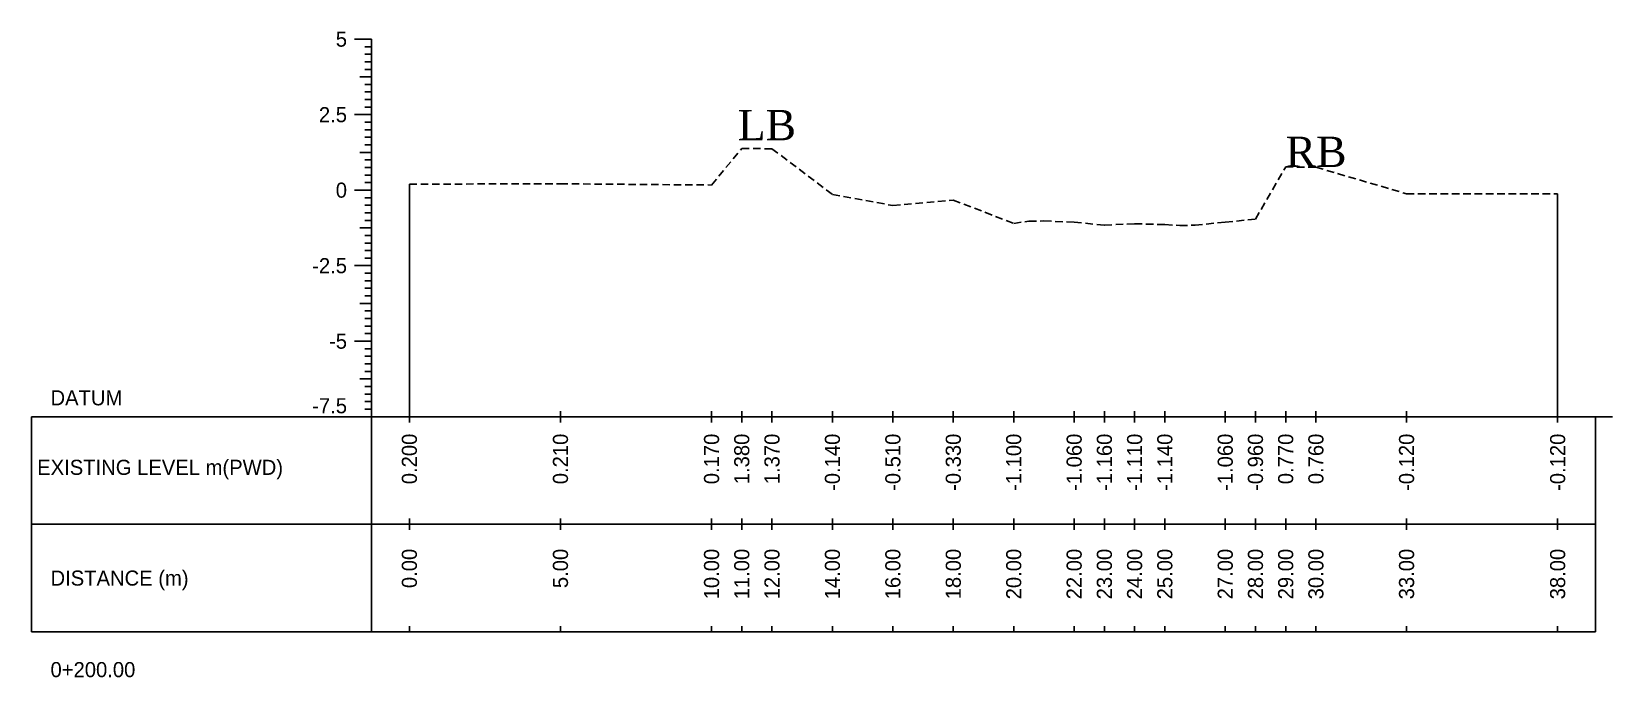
# Model space of a CAD drawing. Header units: inches. Extents: x -603 to 646, y -2572 to -1030.
# Drawn here: x 341.7 to 394, y -1338.4 to -1317.1 of the extents above; entities that cross this region are included whole.
import ezdxf
from ezdxf.enums import TextEntityAlignment as Align

# ---------------------------------------------------------------- set-up
doc = ezdxf.new("R2010")
doc.units = ezdxf.units.IN
doc.header["$MEASUREMENT"] = 0
doc.linetypes.add('HIDDEN', pattern=[0.375, 0.25, -0.125])
doc.layers.add('CS_Drawing', color=7, linetype='Continuous')
doc.layers.add('GL', color=3, linetype='HIDDEN')
doc.styles.add('romans', font='romans.shx')

msp = doc.modelspace()

# ---------------------------------------------------------------- linework, layer by layer
at = {"layer": 'CS_Drawing'}
for p, q in [((352.954, -1317.311), (352.391, -1317.311)), ((352.954, -1317.311), (352.56, -1317.311)), ((352.954, -1317.311), (352.729, -1317.311)), ((352.954, -1317.561), (352.729, -1317.561)), ((352.954, -1329.811), (352.954, -1317.311)), ((352.954, -1317.811), (352.729, -1317.811)), ((352.954, -1318.061), (352.729, -1318.061)), ((352.954, -1318.561), (352.56, -1318.561)), ((352.954, -1318.311), (352.729, -1318.311)), ((352.954, -1318.561), (352.729, -1318.561)), ((352.954, -1318.811), (352.729, -1318.811)), ((352.954, -1319.061), (352.729, -1319.061)), ((352.954, -1319.311), (352.729, -1319.311)), ((352.954, -1319.811), (352.391, -1319.811)), ((352.954, -1319.811), (352.56, -1319.811)), ((352.954, -1319.561), (352.729, -1319.561)), ((352.954, -1319.811), (352.729, -1319.811)), ((352.954, -1320.061), (352.729, -1320.061)), ((352.954, -1320.311), (352.729, -1320.311)), ((352.954, -1320.561), (352.729, -1320.561)), ((352.954, -1320.811), (352.729, -1320.811)), ((352.954, -1321.061), (352.56, -1321.061)), ((352.954, -1321.061), (352.729, -1321.061)), ((352.954, -1321.311), (352.729, -1321.311)), ((352.954, -1321.561), (352.729, -1321.561)), ((352.954, -1321.811), (352.729, -1321.811)), ((352.954, -1322.311), (352.391, -1322.311)), ((352.954, -1322.311), (352.56, -1322.311)), ((352.954, -1322.061), (352.729, -1322.061)), ((352.954, -1322.311), (352.729, -1322.311)), ((354.204, -1329.811), (354.204, -1322.111)), ((392.204, -1329.811), (392.204, -1322.431)), ((352.954, -1322.561), (352.729, -1322.561)), ((352.954, -1322.811), (352.729, -1322.811)), ((352.954, -1323.061), (352.729, -1323.061)), ((352.954, -1323.311), (352.729, -1323.311)), ((352.954, -1323.561), (352.56, -1323.561)), ((352.954, -1323.561), (352.729, -1323.561)), ((352.954, -1323.811), (352.729, -1323.811)), ((352.954, -1324.061), (352.729, -1324.061)), ((352.954, -1324.311), (352.729, -1324.311)), ((352.954, -1324.811), (352.391, -1324.811)), ((352.954, -1324.811), (352.56, -1324.811)), ((352.954, -1324.561), (352.729, -1324.561)), ((352.954, -1324.811), (352.729, -1324.811)), ((352.954, -1325.061), (352.729, -1325.061)), ((352.954, -1325.311), (352.729, -1325.311)), ((352.954, -1325.561), (352.729, -1325.561)), ((352.954, -1326.061), (352.56, -1326.061)), ((352.954, -1325.811), (352.729, -1325.811)), ((352.954, -1326.061), (352.729, -1326.061)), ((352.954, -1326.311), (352.729, -1326.311)), ((352.954, -1326.561), (352.729, -1326.561)), ((352.954, -1326.811), (352.729, -1326.811)), ((352.954, -1327.061), (352.729, -1327.061)), ((352.954, -1327.311), (352.391, -1327.311)), ((352.954, -1327.311), (352.56, -1327.311)), ((352.954, -1327.311), (352.729, -1327.311)), ((352.954, -1327.561), (352.729, -1327.561)), ((352.954, -1327.811), (352.729, -1327.811)), ((352.954, -1328.061), (352.729, -1328.061)), ((352.954, -1328.561), (352.56, -1328.561)), ((352.954, -1328.311), (352.729, -1328.311)), ((352.954, -1328.561), (352.729, -1328.561)), ((352.954, -1328.811), (352.729, -1328.811)), ((352.954, -1329.061), (352.729, -1329.061)), ((352.954, -1329.311), (352.729, -1329.311)), ((352.954, -1329.561), (352.729, -1329.561)), ((354.204, -1329.999), (354.204, -1329.624)), ((359.204, -1329.999), (359.204, -1329.624)), ((364.204, -1329.999), (364.204, -1329.624)), ((365.204, -1329.999), (365.204, -1329.624)), ((366.204, -1329.999), (366.204, -1329.624)), ((368.204, -1329.999), (368.204, -1329.624)), ((370.204, -1329.999), (370.204, -1329.624)), ((372.204, -1329.999), (372.204, -1329.624)), ((374.204, -1329.999), (374.204, -1329.624)), ((376.204, -1329.999), (376.204, -1329.624)), ((377.204, -1329.999), (377.204, -1329.624)), ((378.204, -1329.999), (378.204, -1329.624)), ((379.204, -1329.999), (379.204, -1329.624)), ((381.204, -1329.999), (381.204, -1329.624)), ((382.204, -1329.999), (382.204, -1329.624)), ((383.204, -1329.999), (383.204, -1329.624)), ((384.204, -1329.999), (384.204, -1329.624)), ((387.204, -1329.999), (387.204, -1329.624)), ((392.204, -1329.999), (392.204, -1329.624)), ((341.704, -1329.811), (352.954, -1329.811)), ((341.704, -1329.811), (341.704, -1336.936)), ((352.954, -1329.811), (352.391, -1329.811)), ((352.954, -1329.811), (352.56, -1329.811)), ((352.954, -1329.811), (352.729, -1329.811)), ((352.954, -1329.811), (393.454, -1329.811)), ((352.954, -1329.811), (352.954, -1336.936)), ((393.454, -1329.811), (394.016, -1329.811)), ((393.454, -1329.811), (393.847, -1329.811)), ((393.454, -1329.811), (393.679, -1329.811)), ((393.454, -1329.811), (393.454, -1336.936)), ((341.704, -1333.374), (352.954, -1333.374)), ((352.954, -1333.374), (393.454, -1333.374)), ((352.954, -1333.374), (393.454, -1333.374)), ((354.204, -1333.561), (354.204, -1333.186)), ((359.204, -1333.561), (359.204, -1333.186)), ((364.204, -1333.561), (364.204, -1333.186)), ((365.204, -1333.561), (365.204, -1333.186)), ((366.204, -1333.561), (366.204, -1333.186)), ((368.204, -1333.561), (368.204, -1333.186)), ((370.204, -1333.561), (370.204, -1333.186)), ((372.204, -1333.561), (372.204, -1333.186)), ((374.204, -1333.561), (374.204, -1333.186)), ((376.204, -1333.561), (376.204, -1333.186)), ((377.204, -1333.561), (377.204, -1333.186)), ((378.204, -1333.561), (378.204, -1333.186)), ((379.204, -1333.561), (379.204, -1333.186)), ((381.204, -1333.561), (381.204, -1333.186)), ((382.204, -1333.561), (382.204, -1333.186)), ((383.204, -1333.561), (383.204, -1333.186)), ((384.204, -1333.561), (384.204, -1333.186)), ((387.204, -1333.561), (387.204, -1333.186)), ((392.204, -1333.561), (392.204, -1333.186)), ((341.704, -1336.936), (352.954, -1336.936)), ((352.954, -1336.936), (393.454, -1336.936)), ((354.204, -1336.936), (354.204, -1336.749)), ((359.204, -1336.936), (359.204, -1336.749)), ((364.204, -1336.936), (364.204, -1336.749)), ((365.204, -1336.936), (365.204, -1336.749)), ((366.204, -1336.936), (366.204, -1336.749)), ((368.204, -1336.936), (368.204, -1336.749)), ((370.204, -1336.936), (370.204, -1336.749)), ((372.204, -1336.936), (372.204, -1336.749)), ((374.204, -1336.936), (374.204, -1336.749)), ((376.204, -1336.936), (376.204, -1336.749)), ((377.204, -1336.936), (377.204, -1336.749)), ((378.204, -1336.936), (378.204, -1336.749)), ((379.204, -1336.936), (379.204, -1336.749)), ((381.204, -1336.936), (381.204, -1336.749)), ((382.204, -1336.936), (382.204, -1336.749)), ((383.204, -1336.936), (383.204, -1336.749)), ((384.204, -1336.936), (384.204, -1336.749)), ((387.204, -1336.936), (387.204, -1336.749)), ((392.204, -1336.936), (392.204, -1336.749))]:
    msp.add_line(p, q, dxfattribs=at)
at = {"layer": 'GL'}
msp.add_lwpolyline([(354.204, -1322.111), (359.204, -1322.101), (364.204, -1322.141), (365.204, -1320.931), (366.204, -1320.941), (368.204, -1322.451), (370.204, -1322.821), (372.204, -1322.641), (374.204, -1323.411), (374.704, -1323.341), (375.204, -1323.331), (376.204, -1323.371), (377.204, -1323.471), (378.204, -1323.421), (379.204, -1323.451), (379.704, -1323.481), (380.204, -1323.471), (381.204, -1323.371), (382.204, -1323.271), (383.204, -1321.541), (384.204, -1321.551), (387.204, -1322.431), (392.204, -1322.431)], dxfattribs=at)

# ---------------------------------------------------------------- texts
at = {"char_height": 1, "width": 4.19433, "attachment_point": 1, "style": 'romans'}
for s, insert in [('{\\fTimes New Roman|b0|i0|c0|p18;LB}', (365.071, -1319.656)), ('{\\fTimes New Roman|b0|i0|c0|p18;RB}', (383.204, -1320.541))]:
    msp.add_mtext(s, dxfattribs=dict(at, insert=insert))
at = {"layer": 'CS_Drawing'}
for s, p in [('5', (352.141, -1317.311)), ('2.5', (352.141, -1319.811)), ('0', (352.141, -1322.311)), ('-2.5', (352.141, -1324.811)), ('-5', (352.141, -1327.311))]:
    msp.add_text(s, height=0.5, dxfattribs=at).set_placement(p, align=Align.MIDDLE_RIGHT)
for s, p in [('DATUM', (342.329, -1329.186)), ('EXISTING LEVEL m(PWD)', (341.888, -1331.488)), ('DISTANCE (m)', (342.329, -1335.155)), ('0+200.00', (342.329, -1338.186))]:
    msp.add_text(s, height=0.5, dxfattribs=at).set_placement(p, align=Align.MIDDLE_LEFT)
msp.add_text('-7.5', height=0.5, dxfattribs=at).set_placement((352.141, -1329.699), align=Align.RIGHT)
for s, p in [('0.200', (354.204, -1330.374)), ('0.210', (359.204, -1330.374)), ('0.170', (364.204, -1330.374)), ('1.380', (365.204, -1330.374)), ('1.370', (366.204, -1330.374)), ('-0.140', (368.204, -1330.374)), ('-0.510', (370.204, -1330.374)), ('-0.330', (372.204, -1330.374)), ('-1.100', (374.204, -1330.374)), ('-1.060', (376.204, -1330.374)), ('-1.160', (377.204, -1330.374)), ('-1.110', (378.204, -1330.374)), ('-1.140', (379.204, -1330.374)), ('-1.060', (381.204, -1330.374)), ('-0.960', (382.204, -1330.374)), ('0.770', (383.204, -1330.374)), ('0.760', (384.204, -1330.374)), ('-0.120', (387.204, -1330.374)), ('-0.120', (392.204, -1330.374)), ('0.00', (354.204, -1334.186)), ('5.00', (359.204, -1334.186)), ('10.00', (364.204, -1334.186)), ('11.00', (365.204, -1334.186)), ('12.00', (366.204, -1334.186)), ('14.00', (368.204, -1334.186)), ('16.00', (370.204, -1334.186)), ('18.00', (372.204, -1334.186)), ('20.00', (374.204, -1334.186)), ('22.00', (376.204, -1334.186)), ('23.00', (377.204, -1334.186)), ('24.00', (378.204, -1334.186)), ('25.00', (379.204, -1334.186)), ('27.00', (381.204, -1334.186)), ('28.00', (382.204, -1334.186)), ('29.00', (383.204, -1334.186)), ('30.00', (384.204, -1334.186)), ('33.00', (387.204, -1334.186)), ('38.00', (392.204, -1334.186))]:
    msp.add_text(s, height=0.5, rotation=90, dxfattribs=at).set_placement(p, align=Align.MIDDLE_RIGHT)

doc.saveas('drawing.dxf')
